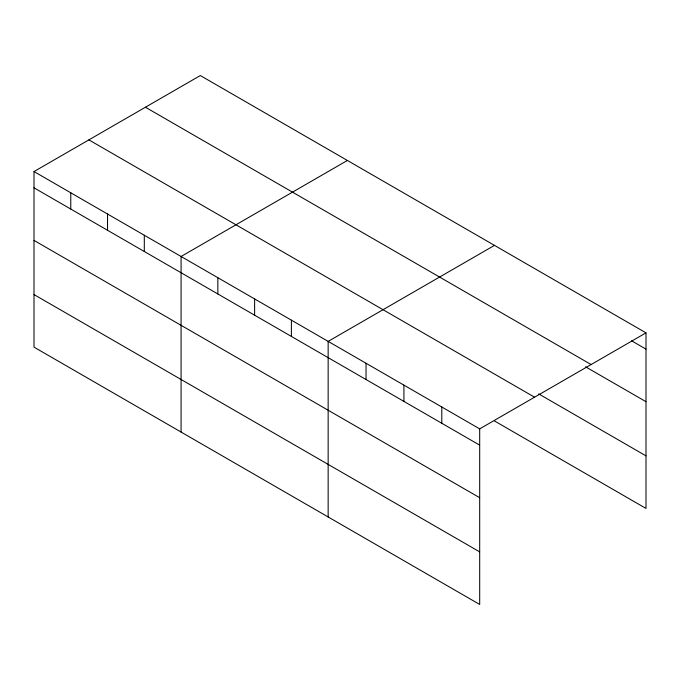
<?xml version="1.0" encoding="UTF-8"?>
<svg xmlns="http://www.w3.org/2000/svg" width="680" height="680" viewBox="0 0 680 680"><rect width="100%" height="100%" fill="white"/><g stroke="black" fill="none" stroke-linecap="round" stroke-linejoin="round"><path stroke-width="1.02" d="M479.689 497.717L479.689 428.876L34 171.564L34 347.14L479.689 604.452L479.689 497.717L34 240.397M494.462 420.945L646 508.436L646 332.86L200.311 75.548L34 171.564M347.387 160.463L181.076 256.479L181.076 432.055M494.462 245.378L328.151 341.394L328.151 516.97M479.689 428.876L646 332.86M631.567 340.791L646 349.12M145.427 107.228L591.115 364.548M585.565 366.809L646 401.693M538.662 393.89L646 455.863M88.884 139.876L534.573 397.197M34 187.825L479.689 445.145M34 294.567L479.689 551.88M441.804 407.005L441.804 423.266M403.92 385.135L403.92 401.396M366.036 363.264L366.036 379.525M291.389 320.161L291.389 336.421M254.618 298.936L254.618 315.197M217.847 277.703L217.847 293.964M144.305 235.246L144.305 251.506M107.542 214.021L107.542 230.282M70.771 192.788L70.771 209.049"/></g></svg>
